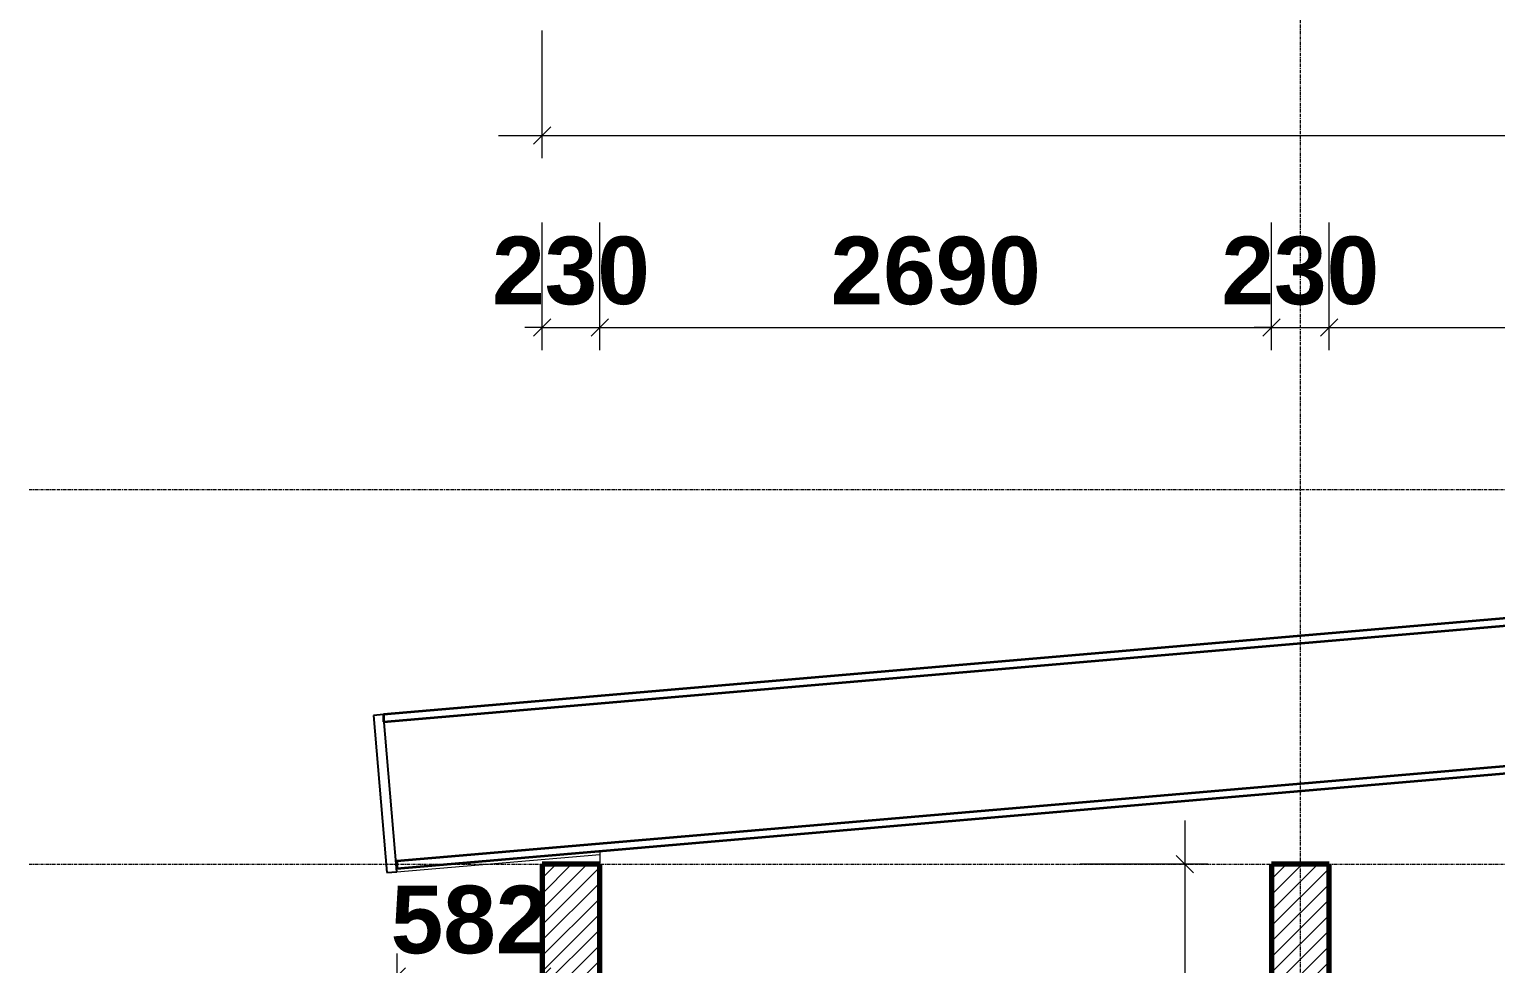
# Model space of a CAD drawing. Header units: inches. Extents: x 22 to 382261, y 22 to 371281.
# Drawn here: x 12886 to 18757, y 145508 to 149248 of the extents above; entities that cross this region are included whole.
import ezdxf

# ---------------------------------------------------------------- set-up
doc = ezdxf.new("R2010")
doc.units = ezdxf.units.IN
doc.header["$MEASUREMENT"] = 0
doc.linetypes.add('Grid Line 1_2_', pattern=[22.225, 12.7, -3.175, 3.175, -3.175])
for name, color, linetype, lineweight in [('A-ANNO-DIMS', 211, 'Continuous', 9), ('A-FLOR-LEVL', 51, 'Continuous', 9), ('A-ROOF', 132, 'Continuous', 9), ('A-WALL-PATT', 111, 'Continuous', 9), ('I-WALL', 2, 'Continuous', 9), ('Q-CASE', 31, 'Continuous', 9), ('S-GRID', 1, 'Continuous', 9)]:
    doc.layers.add(name, color=color, linetype=linetype, lineweight=lineweight)
doc.styles.add('Arial_B_2', font='arialbd.ttf', dxfattribs={"height": 270.833333})
doc.dimstyles.new('2_2', dxfattribs={"dimscale": 304.8, "dimtxt": 267.818092, "dimasz": 0.227865, "dimexe": 1.377953, "dimexo": 0.0625, "dimgap": 0.287073, "dimtad": 1, "dimdec": 0, "dimzin": 0, "dimdsep": 46, "dimtxsty": 'Arial_B_2', "dimblk1": 'OBLIQUE', "dimblk2": 'OBLIQUE', "dimsah": 1, "dimcen": 0.09, "dimdle": 0.574147, "dimazin": 0, "dimtfac": 1, "dimtdec": 4, "dimtix": 1, "dimtmove": 0, "dimatfit": 3, "dimfxl": 0.574147, "dimfxlon": 1, "dimtvp": 1, "dimtolj": 1, "dimtzin": 0, "dimlwd": 18, "dimlwe": 18, "dimarcsym": 2})
pattern_1 = [(45, (27624.56, 142606.135), (-31.1127, 31.1127), [])]

# ---------------------------------------------------------------- blocks, each defined once
blk = doc.blocks.new('Roofs 2 - Roofs 2-479373-Section A-A')
at = {"layer": 'A-ROOF', "lineweight": 35}
for p, q in [((1346.2, 8206.6), (-12155.1, 7049.1)), ((-12155.1, 7020.7), (1346.2, 8178.1)), ((1366.7, 7616.9), (-12101.2, 6462.3)), ((-12101.2, 6433.9), (1366.7, 7588.5)), ((-12155.1, 7049.1), (-12155.1, 7020.7)), ((-12101.2, 6462.3), (-12101.2, 6433.9))]:
    blk.add_line(p, q, dxfattribs=at)
blk = doc.blocks.new('Casework 3 - Casework 3-482897-Section A-A')
at = {"layer": 'Q-CASE', "lineweight": 25}
for p, q in [((-12155.1, 7049.1), (-12195, 7045.7)), ((-12195, 7045.7), (-12141, 6416.7)), ((-12101.2, 6420.1), (-12155.1, 7049.1)), ((-12141, 6416.7), (-12101.2, 6420.1))]:
    blk.add_line(p, q, dxfattribs=at)
at = {"layer": 'Q-CASE'}
blk.add_line((-12101.2, 6420.1), (-11288.8, 6489.8), dxfattribs=at)
blk = doc.blocks.new('_Oblique')
at = {"color": 0, "linetype": 'ByBlock', "lineweight": -2}
blk.add_line((-0.5, -0.5), (0.5, 0.5), dxfattribs=at)
blk = doc.blocks.new('*D5136')
at = {"layer": 'A-ANNO-DIMS', "color": 0, "lineweight": 18, "transparency": 16777216}
for p, q in [((14939.5, 147964.5), (14939.5, 148475.4)), ((15169.5, 147964.5), (15169.5, 148475.4)), ((14939.5, 148055.4), (14870, 148055.4)), ((14939.5, 148055.4), (15169.5, 148055.4)), ((15169.5, 148055.4), (15238.9, 148055.4))]:
    blk.add_line(p, q, dxfattribs=at)
at = {"layer": 'Defpoints', "color": 0, "transparency": 16777216}
for p in [(15169.5, 148055.4), (14939.5, 147945.4), (15169.5, 147945.4)]:
    blk.add_point(p, dxfattribs=at)
at = {"layer": 'A-ANNO-DIMS', "color": 0, "lineweight": 18, "transparency": 16777216, "xscale": 69.45312499999999, "yscale": 69.45312499999999, "zscale": 69.45312499999999}
blk.add_blockref('_Oblique', (14939.5, 148055.4), dxfattribs=at)
at = {"layer": 'A-ANNO-DIMS', "color": 0, "lineweight": 18, "transparency": 16777216, "xscale": 69.45312499999999, "yscale": 69.45312499999999, "zscale": 69.45312499999999, "rotation": 180}
blk.add_blockref('_Oblique', (15169.5, 148055.4), dxfattribs=at)
at = {"layer": 'A-ANNO-DIMS', "color": 0, "lineweight": 18, "transparency": 16777216, "insert": (15054.5, 148281.2), "char_height": 270.83, "width": 461.74, "attachment_point": 5, "style": 'Arial_B_2'}
blk.add_mtext('\\A1;230', dxfattribs=at)
blk = doc.blocks.new('*D5137')
at = {"layer": 'A-ANNO-DIMS', "color": 0, "lineweight": 18, "transparency": 16777216}
for p, q in [((15169.5, 147964.5), (15169.5, 148475.4)), ((17859.5, 147964.5), (17859.5, 148475.4)), ((14994.5, 148055.4), (18034.5, 148055.4))]:
    blk.add_line(p, q, dxfattribs=at)
at = {"layer": 'Defpoints', "color": 0, "transparency": 16777216}
for p in [(17859.5, 148055.4), (15169.5, 147945.4), (17859.5, 147945.4)]:
    blk.add_point(p, dxfattribs=at)
at = {"layer": 'A-ANNO-DIMS', "color": 0, "lineweight": 18, "transparency": 16777216, "xscale": 69.45312499999999, "yscale": 69.45312499999999, "zscale": 69.45312499999999, "rotation": 180}
blk.add_blockref('_Oblique', (15169.5, 148055.4), dxfattribs=at)
at = {"layer": 'A-ANNO-DIMS', "color": 0, "lineweight": 18, "transparency": 16777216, "xscale": 69.45312499999999, "yscale": 69.45312499999999, "zscale": 69.45312499999999}
blk.add_blockref('_Oblique', (17859.5, 148055.4), dxfattribs=at)
at = {"layer": 'A-ANNO-DIMS', "color": 0, "lineweight": 18, "transparency": 16777216, "insert": (16514.5, 148281.3), "char_height": 270.83, "width": 615.654, "attachment_point": 5, "style": 'Arial_B_2'}
blk.add_mtext('\\A1;2690', dxfattribs=at)
blk = doc.blocks.new('*D5138')
at = {"layer": 'A-ANNO-DIMS', "color": 0, "lineweight": 18, "transparency": 16777216}
for p, q in [((17859.5, 147964.5), (17859.5, 148475.4)), ((18089.5, 147964.5), (18089.5, 148475.4)), ((17859.5, 148055.4), (17790, 148055.4)), ((17859.5, 148055.4), (18089.5, 148055.4)), ((18089.5, 148055.4), (18158.9, 148055.4))]:
    blk.add_line(p, q, dxfattribs=at)
at = {"layer": 'Defpoints', "color": 0, "transparency": 16777216}
for p in [(18089.5, 148055.4), (17859.5, 147945.4), (18089.5, 147945.4)]:
    blk.add_point(p, dxfattribs=at)
at = {"layer": 'A-ANNO-DIMS', "color": 0, "lineweight": 18, "transparency": 16777216, "xscale": 69.45312499999999, "yscale": 69.45312499999999, "zscale": 69.45312499999999}
blk.add_blockref('_Oblique', (17859.5, 148055.4), dxfattribs=at)
at = {"layer": 'A-ANNO-DIMS', "color": 0, "lineweight": 18, "transparency": 16777216, "xscale": 69.45312499999999, "yscale": 69.45312499999999, "zscale": 69.45312499999999, "rotation": 180}
blk.add_blockref('_Oblique', (18089.5, 148055.4), dxfattribs=at)
at = {"layer": 'A-ANNO-DIMS', "color": 0, "lineweight": 18, "transparency": 16777216, "insert": (17974.5, 148281.2), "char_height": 270.83, "width": 461.74, "attachment_point": 5, "style": 'Arial_B_2'}
blk.add_mtext('\\A1;230', dxfattribs=at)
blk = doc.blocks.new('*D5139')
at = {"layer": 'A-ANNO-DIMS', "color": 0, "lineweight": 18, "transparency": 16777216}
for p, q in [((18089.5, 147964.5), (18089.5, 148475.4)), ((27689.5, 148146.4), (27689.5, 147635.4)), ((17914.5, 148055.4), (27864.5, 148055.4))]:
    blk.add_line(p, q, dxfattribs=at)
at = {"layer": 'Defpoints', "color": 0, "transparency": 16777216}
for p in [(27689.5, 148165.4), (27689.5, 148055.4), (18089.5, 147945.4)]:
    blk.add_point(p, dxfattribs=at)
at = {"layer": 'A-ANNO-DIMS', "color": 0, "lineweight": 18, "transparency": 16777216, "xscale": 69.45312499999999, "yscale": 69.45312499999999, "zscale": 69.45312499999999, "rotation": 180}
blk.add_blockref('_Oblique', (18089.5, 148055.4), dxfattribs=at)
at = {"layer": 'A-ANNO-DIMS', "color": 0, "lineweight": 18, "transparency": 16777216, "xscale": 69.45312499999999, "yscale": 69.45312499999999, "zscale": 69.45312499999999}
blk.add_blockref('_Oblique', (27689.5, 148055.4), dxfattribs=at)
at = {"layer": 'A-ANNO-DIMS', "color": 0, "lineweight": 18, "transparency": 16777216, "insert": (22889.5, 148281.3), "char_height": 270.83, "width": 615.654, "attachment_point": 5, "style": 'Arial_B_2'}
blk.add_mtext('\\A1;9600', dxfattribs=at)
blk = doc.blocks.new('*D5140')
at = {"layer": 'A-ANNO-DIMS', "color": 0, "lineweight": 18, "transparency": 16777216}
for p, q in [((14939.5, 148732.4), (14939.5, 149243.4)), ((27689.5, 148914.3), (27689.5, 148403.4)), ((14764.5, 148823.4), (27864.5, 148823.4))]:
    blk.add_line(p, q, dxfattribs=at)
at = {"layer": 'Defpoints', "color": 0, "transparency": 16777216}
for p in [(27689.5, 148933.4), (27689.5, 148823.4), (14939.5, 148713.4)]:
    blk.add_point(p, dxfattribs=at)
at = {"layer": 'A-ANNO-DIMS', "color": 0, "lineweight": 18, "transparency": 16777216, "xscale": 69.45312499999999, "yscale": 69.45312499999999, "zscale": 69.45312499999999, "rotation": 180}
blk.add_blockref('_Oblique', (14939.5, 148823.4), dxfattribs=at)
at = {"layer": 'A-ANNO-DIMS', "color": 0, "lineweight": 18, "transparency": 16777216, "xscale": 69.45312499999999, "yscale": 69.45312499999999, "zscale": 69.45312499999999}
blk.add_blockref('_Oblique', (27689.5, 148823.4), dxfattribs=at)
at = {"layer": 'A-ANNO-DIMS', "color": 0, "lineweight": 18, "transparency": 16777216, "insert": (21314.5, 149049.2), "char_height": 270.83, "width": 769.567, "attachment_point": 5, "style": 'Arial_B_2'}
blk.add_mtext('\\A1;12750', dxfattribs=at)
blk = doc.blocks.new('*D5141')
at = {"layer": 'A-ANNO-DIMS', "color": 0, "lineweight": 18, "transparency": 16777216}
for p, q in [((14357.1, 145548.5), (14357.1, 145037.5)), ((14939.5, 145548.5), (14939.5, 145037.5)), ((14357.1, 145457.5), (14287.7, 145457.5)), ((14357.1, 145457.5), (14939.5, 145457.5)), ((14939.5, 145457.5), (15008.9, 145457.5))]:
    blk.add_line(p, q, dxfattribs=at)
at = {"layer": 'Defpoints', "color": 0, "transparency": 16777216}
for p in [(14357.1, 145567.5), (14939.5, 145567.5), (14939.5, 145457.5)]:
    blk.add_point(p, dxfattribs=at)
at = {"layer": 'A-ANNO-DIMS', "color": 0, "lineweight": 18, "transparency": 16777216, "xscale": 69.45312499999999, "yscale": 69.45312499999999, "zscale": 69.45312499999999}
blk.add_blockref('_Oblique', (14357.1, 145457.5), dxfattribs=at)
at = {"layer": 'A-ANNO-DIMS', "color": 0, "lineweight": 18, "transparency": 16777216, "xscale": 69.45312499999999, "yscale": 69.45312499999999, "zscale": 69.45312499999999, "rotation": 180}
blk.add_blockref('_Oblique', (14939.5, 145457.5), dxfattribs=at)
at = {"layer": 'A-ANNO-DIMS', "color": 0, "lineweight": 18, "transparency": 16777216, "insert": (14648.3, 145683.4), "char_height": 270.83, "width": 461.74, "attachment_point": 5, "style": 'Arial_B_2'}
blk.add_mtext('\\A1;582', dxfattribs=at)
blk = doc.blocks.new('*D5142')
at = {"layer": 'A-ANNO-DIMS', "color": 0, "lineweight": 18, "transparency": 16777216}
for p, q in [((17512.6, 146081.1), (17512.6, 142731.1)), ((17603.6, 145906.1), (17092.6, 145906.1)), ((17603.6, 142906.1), (17092.6, 142906.1))]:
    blk.add_line(p, q, dxfattribs=at)
at = {"layer": 'Defpoints', "color": 0, "transparency": 16777216}
for p in [(17622.6, 145906.1), (17512.6, 142906.1), (17622.6, 142906.1)]:
    blk.add_point(p, dxfattribs=at)
at = {"layer": 'A-ANNO-DIMS', "color": 0, "lineweight": 18, "transparency": 16777216, "xscale": 69.45312499999999, "yscale": 69.45312499999999, "zscale": 69.45312499999999}
for p, rotation in [((17512.6, 145906.1), 90), ((17512.6, 142906.1), 270)]:
    blk.add_blockref('_Oblique', p, dxfattribs=dict(at, rotation=rotation))
at = {"layer": 'A-ANNO-DIMS', "color": 0, "lineweight": 18, "transparency": 16777216, "insert": (17286.9, 144406.1), "char_height": 270.83, "width": 615.654, "attachment_point": 5, "rotation": 90, "style": 'Arial_B_2'}
blk.add_mtext('\\A1;3000', dxfattribs=at)

msp = doc.modelspace()

# ---------------------------------------------------------------- hatches: boundary and pattern name
at = {"layer": 'A-WALL-PATT'}
h = msp.add_hatch(dxfattribs=at)
h.set_pattern_fill('FP_1', color=256, style=0, pattern_type=2)
h.set_pattern_definition(pattern_1)
h.paths.add_polyline_path([(14986.3, 142906.1), (15169.5, 142906.1), (15169.5, 143806.1), (14939.5, 143806.1), (14939.5, 142906.1)])
h.paths.add_polyline_path([(14939.5, 145306.1), (15169.5, 145306.1), (15169.5, 145906.1), (14939.5, 145906.1), (14939.5, 145364.9)])
h = msp.add_hatch(dxfattribs=at)
h.set_pattern_fill('FP_1', color=256, style=0, pattern_type=2)
h.set_pattern_definition(pattern_1)
h.paths.add_polyline_path([(18089.5, 142906.1), (18089.5, 145906.1), (17859.5, 145906.1), (17859.5, 142906.1), (17949.2, 142906.1)])

# ---------------------------------------------------------------- linework, layer by layer
at = {"layer": 'A-FLOR-LEVL', "linetype": 'Grid Line 1_2_'}
for p, q in [((12885.9, 147406.1), (53493.7, 147406.1)), ((12885.9, 145906.1), (53493.7, 145906.1))]:
    msp.add_line(p, q, dxfattribs=at)
at = {"layer": 'I-WALL'}
msp.add_line((15169.5, 145959.6), (15169.5, 145906.1), dxfattribs=at)
at = {"layer": 'I-WALL', "lineweight": 70}
for p, q in [((15169.5, 145906.1), (14939.5, 145906.1)), ((14939.5, 145906.1), (14939.5, 145306.1)), ((15169.5, 145306.1), (15169.5, 145906.1)), ((17859.5, 145906.1), (17859.5, 142906.1)), ((18089.5, 145906.1), (17859.5, 145906.1)), ((18089.5, 142906.1), (18089.5, 145906.1))]:
    msp.add_line(p, q, dxfattribs=at)
at = {"layer": 'S-GRID', "linetype": 'Grid Line 1_2_'}
msp.add_line((17974.5, 139006.1), (17974.5, 153876.3), dxfattribs=at)

# ---------------------------------------------------------------- block references
at = {"layer": 'A-ROOF'}
msp.add_blockref('Roofs 2 - Roofs 2-479373-Section A-A', (26458.3, 139456.1), dxfattribs=at)
at = {"layer": 'Q-CASE'}
msp.add_blockref('Casework 3 - Casework 3-482897-Section A-A', (26458.3, 139456.1), dxfattribs=at)

# ---------------------------------------------------------------- dimensions: what is measured, and where the dimension line sits
at = {"layer": 'A-ANNO-DIMS', "lineweight": 18}
for base, p1, p2, override, picture, middle in [((27689.5, 148823.4), (14939.5, 148713.4), (27689.5, 148933.4), {"dimpost": '<>', "dimfxl": 12751.897898}, '*D5140', (21314.5, 149049.2)), ((15169.5, 148055.4), (14939.5, 147945.4), (15169.5, 147945.4), {"dimpost": '<>', "dimfxl": 230}, '*D5136', (15054.5, 148281.2)), ((17859.5, 148055.4), (15169.5, 147945.4), (17859.5, 147945.4), {"dimpost": '<>', "dimfxl": 2690}, '*D5137', (16514.5, 148281.3)), ((18089.5, 148055.4), (17859.5, 147945.4), (18089.5, 147945.4), {"dimpost": '<>', "dimfxl": 230}, '*D5138', (17974.5, 148281.2)), ((27689.5, 148055.4), (18089.5, 147945.4), (27689.5, 148165.4), {"dimpost": '<>', "dimfxl": 9602.520502}, '*D5139', (22889.5, 148281.3)), ((14939.5, 145457.5), (14357.1, 145567.5), (14939.5, 145567.5), {"dimpost": '<>', "dimfxl": 582.38276}, '*D5141', (14648.3, 145683.4))]:
    dim = msp.add_linear_dim(base=base, p1=p1, p2=p2, dimstyle='2_2', override=override, dxfattribs=at)
    dim.commit()
    dim.dimension.update_dxf_attribs({"geometry": picture, "text_midpoint": middle})
dim = msp.add_linear_dim(base=(17512.6, 142906.1), p1=(17622.6, 145906.1), p2=(17622.6, 142906.1), angle=90, dimstyle='2_2', override={"dimpost": '<>', "dimfxl": 3000}, dxfattribs=at)
dim.commit()
dim.dimension.update_dxf_attribs({"geometry": '*D5142', "text_midpoint": (17286.9, 144406.1)})

doc.saveas('drawing.dxf')
